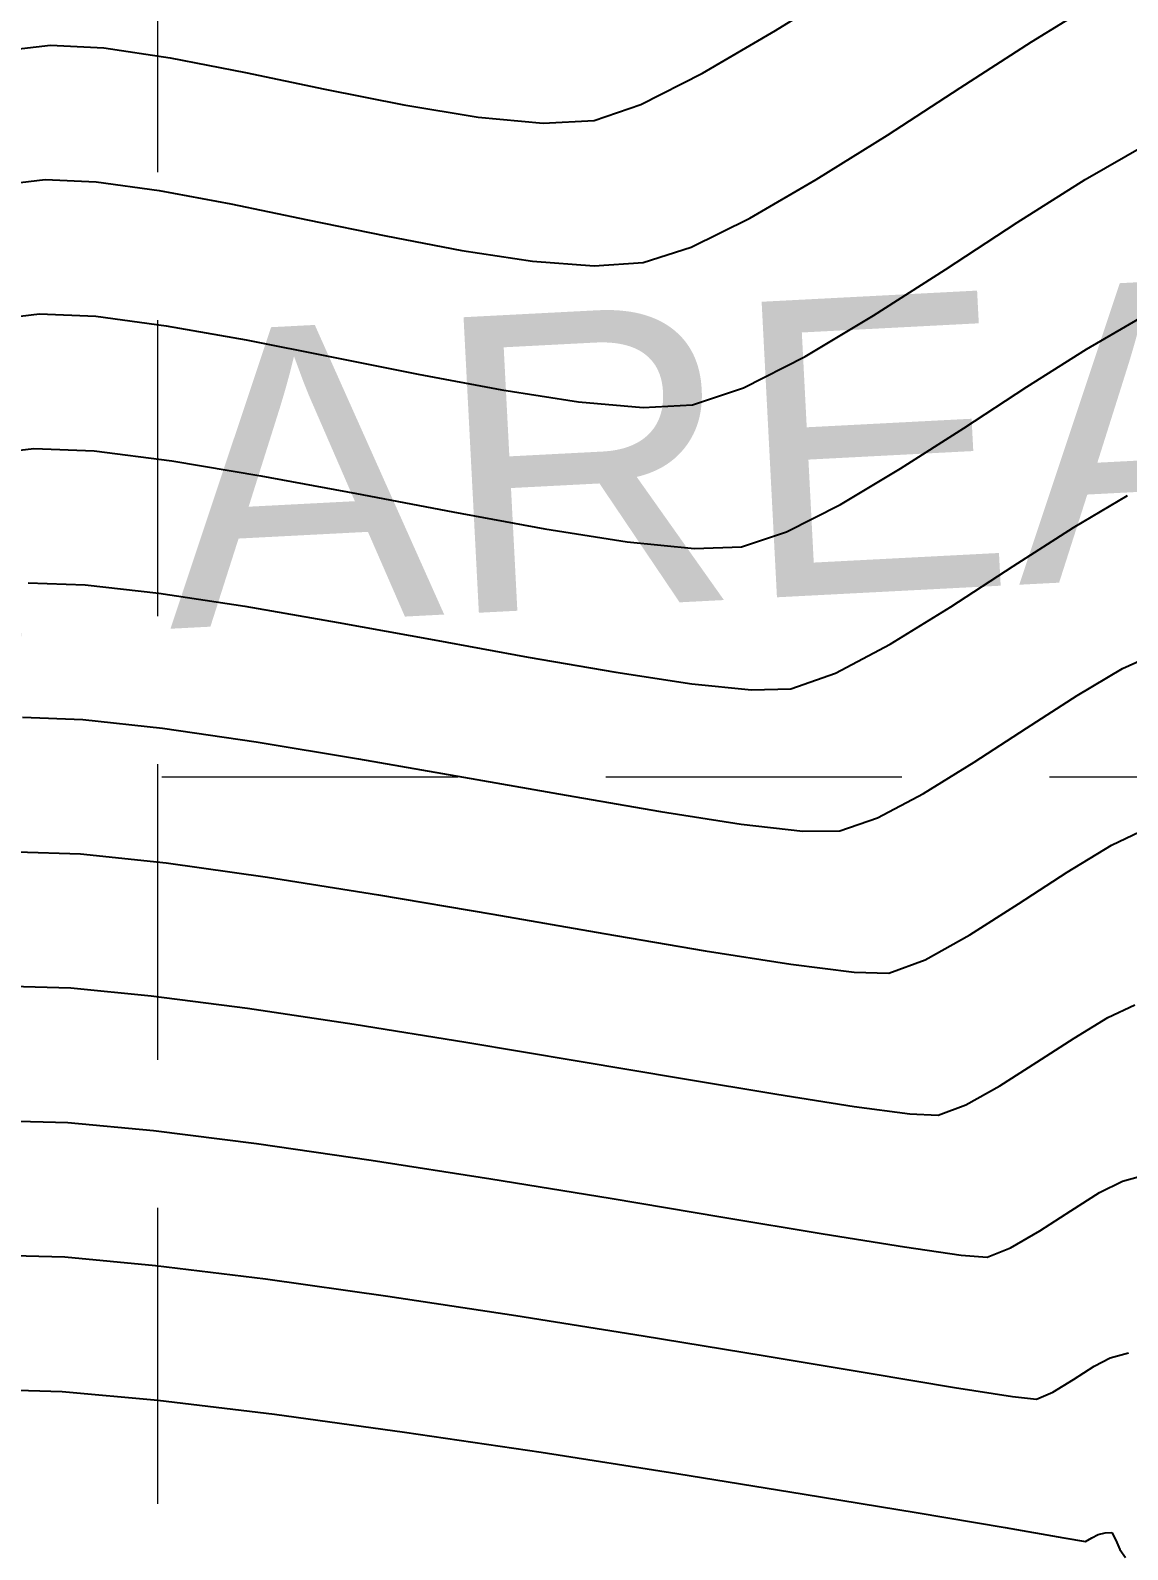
# Model space of a CAD drawing. Header units: inches. Extents: x 2547543 to 2548696, y 7125653 to 7126375.
# Drawn here: x 2547775.81 to 2547790.64, y 7125913.93 to 7125934.46 of the extents above; entities that cross this region are included whole.
import ezdxf

# ---------------------------------------------------------------- set-up
doc = ezdxf.new("R2010")
doc.units = ezdxf.units.IN
doc.header["$MEASUREMENT"] = 0
doc.linetypes.add('HIDDEN', pattern=[0.375, 0.25, -0.125])
for name, color, linetype in [('GRID', 254, 'HIDDEN'), ('V-PROP-SUBD-IDEN-N', 7, 'Continuous'), ('V-TOPO-MAJR-E', 6, 'Continuous'), ('V-TOPO-MINR-E', 14, 'Continuous')]:
    doc.layers.add(name, color=color, linetype=linetype)
doc.styles.get("Standard").update_dxf_attribs({"font": 'ARIAL.TTF'})

msp = doc.modelspace()

# ---------------------------------------------------------------- linework, layer by layer
at = {"layer": 'GRID', "color": 252, "linetype": 'HIDDEN', "lineweight": 0, "ltscale": 16}
for p, q in [((2547777.52313214, 7126356.547205457), (2547777.52313214, 7125726.296813901)), ((2547561.583313602, 7125924.376313471), (2548677.583313586, 7125924.376313471))]:
    msp.add_line(p, q, dxfattribs=at)
at = {"layer": 'V-TOPO-MAJR-E', "color": 35, "extrusion": (0.50887426850894, -0.8608408557041721, 0), "elevation": -4837785.014334953}
msp.add_lwpolyline([(5819442.911452501, 570), (5819443.761957385, 570)], dxfattribs=at)
at = {"layer": 'V-TOPO-MAJR-E', "color": 35, "extrusion": (0.5417835628329046, -0.8405180373103746, 0), "elevation": -4609120.110995392}
msp.add_lwpolyline([(6002172.92443555, 570), (6002173.893431978, 570)], dxfattribs=at)
at = {"layer": 'V-TOPO-MAJR-E', "color": 35, "extrusion": (0.5456451583746691, -0.8380163251048766, 0), "elevation": -4581454.560896396}
msp.add_lwpolyline([(6023315.532058554, 570.0000000000005), (6023316.538158275, 570.0000000000005)], dxfattribs=at)
at = {"layer": 'V-TOPO-MAJR-E', "color": 35}
for points, elevation in [([(2547775.775515884, 7125926.996389013), (2547776.545139528, 7125926.970249013)], 570), ([(2547787.429499777, 7125926.167426704), (2547788.247656172, 7125926.672188068)], 570), ([(2547779.965745507, 7125926.461544945), (2547781.264411, 7125926.224677731)], 570), ([(2547786.689955591, 7125925.775076601), (2547787.429499777, 7125926.167426704)], 570), ([(2547783.717630501, 7125925.78702641), (2547784.744915601, 7125925.631919602)], 570), ([(2547785.55447166, 7125925.549743561), (2547786.082664222, 7125925.563336938)], 570), ([(2547776.272760394, 7125917.884412866), (2547777.49808923, 7125917.770958218)], 565), ([(2547777.49808923, 7125917.770958218), (2547778.982266795, 7125917.588046278)], 565), ([(2547780.635545939, 7125917.355151801), (2547782.368179513, 7125917.091749545)], 565), ([(2547782.368179513, 7125917.091749545), (2547784.090420368, 7125916.817314265)], 565), ([(2547789.080513613, 7125915.998738031), (2547789.404583634, 7125915.961258974)], 565)]:
    msp.add_lwpolyline(points, dxfattribs=dict(at, elevation=elevation))
at = {"layer": 'V-TOPO-MAJR-E', "color": 35, "extrusion": (-0.1126600153949973, -0.9936335949087064, 0), "elevation": -7367592.97730387}
msp.add_lwpolyline([(1728749.325399193, 570.0000000000009), (1728750.329125108, 570.0000000000009)], dxfattribs=at)
at = {"layer": 'V-TOPO-MAJR-E', "color": 35, "extrusion": (-0.1508114134794418, -0.988562551164231, 0), "elevation": -7428658.36574481}
msp.add_lwpolyline([(1443966.365507525, 570), (1443967.540358298, 570)], dxfattribs=at)
at = {"layer": 'V-TOPO-MAJR-E', "color": 35, "extrusion": (-0.1705756327186935, -0.9853445861842532, 0), "elevation": -7456082.240115478}
msp.add_lwpolyline([(1294930.50052633, 570.0000000000005), (1294931.781151128, 570.0000000000005)], dxfattribs=at)
at = {"layer": 'V-TOPO-MAJR-E', "color": 35, "extrusion": (-0.1797903853387999, -0.9837049442488972, 0), "elevation": -7467875.434855794}
msp.add_lwpolyline([(1225092.004835138, 570.0000000000009), (1225093.297742959, 570.0000000000009)], dxfattribs=at)
at = {"layer": 'V-TOPO-MAJR-E', "color": 35, "extrusion": (-0.1711319881727319, -0.9852481122154196, 0), "elevation": -7456812.222487172}
msp.add_lwpolyline([(1290724.051555261, 570.0000000000009), (1290725.250623467, 570.0000000000009)], dxfattribs=at)
at = {"layer": 'V-TOPO-MAJR-E', "color": 35, "extrusion": (-0.1009885873868496, -0.9948875842112056, 0), "elevation": -7346792.119563993}
msp.add_lwpolyline([(1815122.246567942, 570), (1815123.060284055, 570)], dxfattribs=at)
at = {"layer": 'V-TOPO-MAJR-E', "color": 35, "extrusion": (0.3292249912052025, -0.9442515052494936, 0), "elevation": -5889871.088818887}
msp.add_lwpolyline([(4751783.624527937, 570.0000000000009), (4751784.267673714, 570.0000000000009)], dxfattribs=at)
at = {"layer": 'V-TOPO-MAJR-E', "color": 35, "extrusion": (-0.02795949841687726, -0.9996090568058479, 0), "elevation": -7194366.601978672}
msp.add_lwpolyline([(2347542.270082452, 565.0000000000009), (2347543.147158297, 565.0000000000009)], dxfattribs=at)
at = {"layer": 'V-TOPO-MAJR-E', "color": 35, "extrusion": (-0.1394909911518862, -0.9902233401548686, 0), "elevation": -7411642.131175851}
msp.add_lwpolyline([(1528868.906573365, 565), (1528870.576175642, 565)], dxfattribs=at)
at = {"layer": 'V-TOPO-MAJR-E', "color": 35, "extrusion": (-0.161819668940323, -0.9868203457286662, 0), "elevation": -7444281.275339031}
msp.add_lwpolyline([(1361091.676676548, 565.0000000000005), (1361093.320441792, 565.0000000000005)], dxfattribs=at)
at = {"layer": 'V-TOPO-MAJR-E', "color": 35, "extrusion": (0.2687044612569232, -0.9632226702588694, 0), "elevation": -6179241.69200035}
msp.add_lwpolyline([(4368855.035747018, 565), (4368855.290921903, 565)], dxfattribs=at)
at = {"layer": 'V-TOPO-MAJR-E', "color": 35, "extrusion": (-0.1639799460908746, -0.9864636725597319, 0), "elevation": -7447243.575360367}
msp.add_lwpolyline([(1344790.638935387, 565), (1344792.090802302, 565)], dxfattribs=at)
at = {"layer": 'V-TOPO-MAJR-E', "color": 35, "extrusion": (0.5415199660681741, -0.8406878887848472, 0), "elevation": -4610992.366871142}
msp.add_lwpolyline([(6000722.032131385, 565), (6000722.361749202, 565)], dxfattribs=at)
at = {"layer": 'V-TOPO-MAJR-E', "color": 35, "extrusion": (0.458422875925766, -0.888734193574181, 0), "elevation": -5165080.269041693}
msp.add_lwpolyline([(5530991.347353303, 565), (5530991.595173845, 565)], dxfattribs=at)
at = {"layer": 'V-TOPO-MAJR-E', "color": 35, "extrusion": (-0.1632238723704932, -0.9865890570487699, 0), "elevation": -7446210.739830974}
msp.add_lwpolyline([(1350499.261849703, 565.0000000000005), (1350500.4300968, 565.0000000000005)], dxfattribs=at)
at = {"layer": 'V-TOPO-MAJR-E', "color": 35, "extrusion": (0.5269424215279678, -0.849900985053107, 0), "elevation": -4713784.639930125}
msp.add_lwpolyline([(5920316.377250019, 565), (5920316.70458682, 565)], dxfattribs=at)
at = {"layer": 'V-TOPO-MAJR-E', "color": 35, "extrusion": (-0.1561556249658978, -0.9877324641781852, 0), "elevation": -7436350.165109162}
msp.add_lwpolyline([(1403781.327538825, 565), (1403782.120464556, 565)], dxfattribs=at)
at = {"layer": 'V-TOPO-MAJR-E', "color": 35, "extrusion": (-0.3931627976327395, 0.9194688763398127, 0), "elevation": 5550361.931705573}
msp.add_lwpolyline([(-5144258.116007365, 565.0000000000009), (-5144258.359127155, 565.0000000000009)], dxfattribs=at)
at = {"layer": 'V-TOPO-MINR-E', "color": 35, "extrusion": (0.5277224470223043, -0.849416869922414, 0), "elevation": -4708365.149459762}
msp.add_lwpolyline([(5924647.878769379, 574), (5924649.152001953, 574)], dxfattribs=at)
at = {"layer": 'V-TOPO-MINR-E', "color": 35, "extrusion": (0.524680527513222, -0.851299209472467, 0), "elevation": -4729526.788529694}
msp.add_lwpolyline([(5907770.023185803, 573), (5907771.090885477, 573)], dxfattribs=at)
at = {"layer": 'V-TOPO-MINR-E', "color": 35}
for points, elevation in [([(2547784.892526916, 7125933.887988076), (2547785.87842931, 7125934.46403557)], 574), ([(2547775.49571477, 7125934.195230204), (2547776.079106643, 7125934.266351849)], 574), ([(2547776.079106643, 7125934.266351849), (2547776.796804445, 7125934.228877836)], 574), ([(2547776.796804445, 7125934.228877836), (2547777.694460555, 7125934.092944617)], 574), ([(2547788.373432287, 7125933.68591066), (2547789.340189535, 7125934.308446109)], 573), ([(2547784.056626872, 7125933.463183616), (2547784.892526916, 7125933.887988076)], 574), ([(2547780.853894273, 7125933.457835676), (2547781.858099152, 7125933.291511585)], 574), ([(2547783.425128693, 7125933.244999308), (2547784.056626872, 7125933.463183616)], 574), ([(2547782.735620108, 7125933.208451264), (2547783.425128693, 7125933.244999308)], 574), ([(2547786.428412789, 7125932.446564372), (2547787.389342448, 7125933.049222808)], 573), ([(2547789.144024316, 7125931.86540372), (2547790.063955561, 7125932.448785334)], 572), ([(2547778.516805118, 7125932.117769513), (2547779.553124106, 7125931.904040736)], 573), ([(2547779.553124106, 7125931.904040736), (2547780.609647358, 7125931.685460012)], 573), ([(2547784.738005083, 7125931.536063007), (2547785.531136077, 7125931.926117165)], 573), ([(2547787.203504565, 7125930.608519119), (2547788.174700324, 7125931.231842108)], 572), ([(2547775.927311264, 7125930.631370431), (2547776.6893191, 7125930.599402663)], 572), ([(2547776.6893191, 7125930.599402663), (2547777.639897373, 7125930.472249613)], 572), ([(2547790.081023951, 7125930.157219844), (2547790.803712646, 7125930.572368871)], 571), ([(2547777.639897373, 7125930.472249613), (2547778.721664879, 7125930.27952054)], 572), ([(2547781.049242779, 7125929.815771356), (2547782.180290768, 7125929.603969769)], 572), ([(2547782.180290768, 7125929.603969769), (2547783.213003179, 7125929.445029193)], 572), ([(2547784.753896458, 7125929.404168122), (2547785.445581654, 7125929.634263504)], 572), ([(2547783.213003179, 7125929.445029193), (2547784.08999881, 7125929.368558891)], 572), ([(2547784.08999881, 7125929.368558891), (2547784.753896458, 7125929.404168122)], 572), ([(2547777.717217388, 7125928.647506547), (2547778.922333481, 7125928.445203638)], 571), ([(2547786.756553258, 7125928.055994985), (2547787.569272321, 7125928.541288766)], 571), ([(2547781.516220365, 7125927.954745718), (2547782.760681686, 7125927.727542927)], 571), ([(2547786.025646599, 7125927.685798449), (2547786.756553258, 7125928.055994985)], 571), ([(2547785.41828034, 7125927.48375253), (2547786.025646599, 7125927.685798449)], 571), ([(2547784.783866408, 7125927.461570225), (2547785.41828034, 7125927.48375253)], 571), ([(2547776.513422147, 7125925.151591778), (2547777.591125319, 7125925.033665129)], 569), ([(2547777.591125319, 7125925.033665129), (2547778.858010422, 7125924.848576638)], 569), ([(2547785.415059862, 7125923.73674644), (2547786.247973523, 7125923.641310825)], 569), ([(2547790.420384427, 7125923.452228999), (2547790.901627317, 7125923.679390894)], 568), ([(2547775.623720505, 7125923.361407594), (2547776.481106577, 7125923.332911029)], 568), ([(2547788.504695411, 7125922.239653663), (2547789.164202186, 7125922.658979347)], 568), ([(2547782.055580421, 7125922.516780507), (2547783.556209121, 7125922.257592676)], 568), ([(2547787.901199916, 7125921.903035452), (2547788.504695411, 7125922.239653663)], 568), ([(2547786.084967801, 7125921.841563988), (2547786.941408921, 7125921.732875477)], 568), ([(2547786.941408921, 7125921.732875477), (2547787.411431987, 7125921.722505752)], 568), ([(2547787.411431987, 7125921.722505752), (2547787.901199916, 7125921.903035452)], 568), ([(2547775.547822815, 7125921.543916885), (2547776.351008014, 7125921.521328318)], 567), ([(2547777.439996997, 7125921.4159324), (2547778.741903385, 7125921.246280962)], 567), ([(2547790.368896659, 7125921.12028818), (2547790.735645171, 7125921.2934051)], 567), ([(2547789.912879227, 7125920.842433477), (2547790.368896659, 7125921.12028818)], 567), ([(2547781.692922873, 7125920.788418835), (2547783.196263217, 7125920.537311806)], 567), ([(2547783.196263217, 7125920.537311806), (2547784.62097546, 7125920.296156571)], 567), ([(2547784.62097546, 7125920.296156571), (2547785.894173224, 7125920.083504961)], 567), ([(2547788.075815869, 7125919.80209016), (2547788.449061194, 7125919.939669332)], 567), ([(2547775.471925125, 7125919.726426176), (2547776.312094886, 7125919.702878873)], 566), ([(2547787.694479805, 7125919.817919926), (2547788.075815869, 7125919.80209016)], 567), ([(2547790.25862193, 7125918.754657323), (2547790.569663025, 7125918.907419305)], 566), ([(2547786.519605965, 7125918.198380272), (2547787.620218474, 7125918.020236304)], 566), ([(2547787.620218474, 7125918.020236304), (2547788.387517777, 7125917.908329806)], 566), ([(2547776.233415344, 7125916.066002856), (2547777.527525004, 7125915.948689525)], 564), ([(2547779.104018563, 7125915.759396815), (2547780.864455855, 7125915.518016773)], 564), ([(2547782.710396714, 7125915.244441452), (2547784.543400975, 7125914.958562898)], 564), ([(2547784.543400975, 7125914.958562898), (2547786.265028472, 7125914.680273162)], 564), ([(2547786.265028472, 7125914.680273162), (2547787.77683904, 7125914.429464293)], 564), ([(2547787.77683904, 7125914.429464293), (2547788.980392514, 7125914.22602834)], 564), ([(2547790.15376342, 7125914.087038249), (2547790.237698732, 7125914.135447716)], 564), ([(2547790.237698732, 7125914.135447716), (2547790.333180318, 7125914.153899799)], 564), ([(2547790.424653321, 7125914.159944174), (2547790.476180833, 7125914.054794194)], 564), ([(2547790.068967517, 7125914.040843382), (2547790.15376342, 7125914.087038249)], 564)]:
    msp.add_lwpolyline(points, dxfattribs=dict(at, elevation=elevation))
at = {"layer": 'V-TOPO-MINR-E', "color": 35, "extrusion": (-0.1912760158451112, -0.9815362885611622, 0), "elevation": -7481691.668775773}
msp.add_lwpolyline([(1137715.979826436, 574.0000000000009), (1137717.015229797, 574.0000000000009)], dxfattribs=at)
at = {"layer": 'V-TOPO-MINR-E', "color": 35, "extrusion": (-0.2040886670827079, -0.9789524074072262, 0), "elevation": -7495922.902531924}
msp.add_lwpolyline([(1039831.752097219, 574.0000000000009), (1039832.848766862, 574.0000000000009)], dxfattribs=at)
at = {"layer": 'V-TOPO-MINR-E', "color": 35, "extrusion": (-0.1955264462391396, -0.9806984290907643, 0), "elevation": -7486550.284062833}
msp.add_lwpolyline([(1105295.145323586, 574), (1105296.235934447, 574)], dxfattribs=at)
at = {"layer": 'V-TOPO-MINR-E', "color": 35, "extrusion": (-0.543205475053893, 0.8395997926818911, 0), "elevation": 4598959.851628426}
msp.add_lwpolyline([(-6009967.61109477, 573.0000000000009), (-6009968.78318872, 573.0000000000009)], dxfattribs=at)
at = {"layer": 'V-TOPO-MINR-E', "color": 35, "extrusion": (-0.09423219233377772, -0.9955502468122692, 0), "elevation": -7334307.717209035}
msp.add_lwpolyline([(1864952.541171043, 574.0000000000009), (1864953.422614204, 574.0000000000009)], dxfattribs=at)
at = {"layer": 'V-TOPO-MINR-E', "color": 35, "extrusion": (0.4981131259211206, -0.8671120537653078, 0), "elevation": -4909894.247711425}
msp.add_lwpolyline([(5758739.962086561, 572.0000000000009), (5758740.911234386, 572.0000000000009)], dxfattribs=at)
at = {"layer": 'V-TOPO-MINR-E', "color": 35, "extrusion": (0.1213515079443052, -0.9926095967295719, 0), "elevation": -6764092.474492509}
msp.add_lwpolyline([(3393688.909901712, 573.0000000000009), (3393689.559281074, 573.0000000000009)], dxfattribs=at)
at = {"layer": 'V-TOPO-MINR-E', "color": 35, "extrusion": (-0.04420156802851034, -0.9990226330688514, 0), "elevation": -7231583.492459271}
msp.add_lwpolyline([(2230308.503290537, 573), (2230309.195191846, 573)], dxfattribs=at)
at = {"layer": 'V-TOPO-MINR-E', "color": 35, "extrusion": (-0.138893814316277, -0.9903072797595077, 0), "elevation": -7410733.17201105}
msp.add_lwpolyline([(1533333.873564979, 573.0000000000005), (1533334.735590244, 573.0000000000005)], dxfattribs=at)
at = {"layer": 'V-TOPO-MINR-E', "color": 35, "extrusion": (0.501737360503785, -0.8650200119504142, 0), "elevation": -4885754.532365758}
msp.add_lwpolyline([(5779231.746330099, 573), (5779232.78362022, 573)], dxfattribs=at)
at = {"layer": 'V-TOPO-MINR-E', "color": 35, "extrusion": (-0.1834523006465801, -0.9830286127003003, 0), "elevation": -7472390.994373311}
msp.add_lwpolyline([(1197269.554161154, 573.0000000000009), (1197270.539586391, 573.0000000000009)], dxfattribs=at)
at = {"layer": 'V-TOPO-MINR-E', "color": 35, "extrusion": (-0.5471119443702976, 0.8370594485025257, 0), "elevation": 4570902.724888733}
msp.add_lwpolyline([(-6031332.25611808, 572), (-6031333.414129009, 572)], dxfattribs=at)
at = {"layer": 'V-TOPO-MINR-E', "color": 35, "extrusion": (-0.186443881236404, -0.9824656121969387, 0), "elevation": -7476000.941230543}
msp.add_lwpolyline([(1174520.475538047, 573.0000000000005), (1174521.523222547, 573.0000000000005)], dxfattribs=at)
at = {"layer": 'V-TOPO-MINR-E', "color": 35, "extrusion": (-0.1491366116522151, -0.988816601329537, 0), "elevation": -7426206.878237589}
msp.add_lwpolyline([(1456551.503864404, 573), (1456552.469353063, 573)], dxfattribs=at)
at = {"layer": 'V-TOPO-MINR-E', "color": 35, "extrusion": (-0.3100396065667017, 0.9507236414226612, 0), "elevation": 5984877.400706656}
msp.add_lwpolyline([(-4631559.511435386, 573), (-4631560.1935395, 573)], dxfattribs=at)
at = {"layer": 'V-TOPO-MINR-E', "color": 35, "extrusion": (-0.07728733103588258, -0.9970088607737396, 0), "elevation": -7301528.010085964}
msp.add_lwpolyline([(1989417.60630893, 573.0000000000009), (1989418.441461904, 573.0000000000009)], dxfattribs=at)
at = {"layer": 'V-TOPO-MINR-E', "color": 35, "extrusion": (0.06469259204160265, -0.9979052402582816, 0), "elevation": -6946181.453809806}
msp.add_lwpolyline([(3003441.397471781, 573), (3003442.062069046, 573)], dxfattribs=at)
at = {"layer": 'V-TOPO-MINR-E', "color": 35, "extrusion": (0.1180180034964875, -0.993011455548577, 0), "elevation": -6775447.320097654}
msp.add_lwpolyline([(3370958.144424257, 572.0000000000005), (3370958.788159787, 572.0000000000005)], dxfattribs=at)
at = {"layer": 'V-TOPO-MINR-E', "color": 35, "extrusion": (0.5126787413044888, -0.8585805193541519, 0), "elevation": -4811988.866139593}
msp.add_lwpolyline([(5840792.51739131, 572.0000000000009), (5840793.595387524, 572.0000000000009)], dxfattribs=at)
at = {"layer": 'V-TOPO-MINR-E', "color": 35, "extrusion": (-0.1941409983237417, -0.9809736351043595, 0), "elevation": -7484978.034333495}
msp.add_lwpolyline([(1115868.535581638, 572.0000000000009), (1115869.713570009, 572.0000000000009)], dxfattribs=at)
at = {"layer": 'V-TOPO-MINR-E', "color": 35, "extrusion": (0.5355489518048796, -0.844504186029113, 0), "elevation": -4653411.539812008}
msp.add_lwpolyline([(5967902.858358329, 571), (5967903.814882047, 571)], dxfattribs=at)
at = {"layer": 'V-TOPO-MINR-E', "color": 35, "extrusion": (-0.1966412805743139, -0.9804755003436312, 0), "elevation": -7487798.529678088}
msp.add_lwpolyline([(1096783.739425576, 572), (1096784.934766371, 572)], dxfattribs=at)
at = {"layer": 'V-TOPO-MINR-E', "color": 35, "extrusion": (0.4518390113026869, -0.8920994943754931, 0), "elevation": -5205849.366938825}
msp.add_lwpolyline([(5492651.108338772, 572), (5492652.041392056, 572)], dxfattribs=at)
at = {"layer": 'V-TOPO-MINR-E', "color": 35, "extrusion": (0.5471119445407309, -0.8370594483911284, 0), "elevation": -4570900.794319682}
msp.add_lwpolyline([(6031331.291537823, 571), (6031332.308383014, 571)], dxfattribs=at)
at = {"layer": 'V-TOPO-MINR-E', "color": 35, "extrusion": (-0.5401337849765262, 0.8415791669991194, 0), "elevation": 4620886.862765848}
msp.add_lwpolyline([(-5993119.694717469, 571), (-5993120.70805466, 571)], dxfattribs=at)
at = {"layer": 'V-TOPO-MINR-E', "color": 35, "extrusion": (0.1200284240745737, -0.9927704555506144, 0), "elevation": -6768606.074436194}
msp.add_lwpolyline([(3384669.90982774, 571.0000000000009), (3384670.598246287, 571.0000000000009)], dxfattribs=at)
at = {"layer": 'V-TOPO-MINR-E', "color": 35, "extrusion": (-0.04069714979482699, -0.999171527816209, 0), "elevation": -7223712.395542373}
msp.add_lwpolyline([(2255660.097624407, 571.0000000000005), (2255660.916415018, 571.0000000000005)], dxfattribs=at)
at = {"layer": 'V-TOPO-MINR-E', "color": 35, "extrusion": (-0.1259823530451914, -0.9920324826945924, 0), "elevation": -7390127.719541593}
msp.add_lwpolyline([(1629735.939414023, 571), (1629736.995520114, 571)], dxfattribs=at)
at = {"layer": 'V-TOPO-MINR-E', "color": 35, "extrusion": (-0.1836494488017955, -0.9829918005531871, 0), "elevation": -7472627.427719275}
msp.add_lwpolyline([(1195772.959113364, 571.0000000000009), (1195774.271826148, 571.0000000000009)], dxfattribs=at)
at = {"layer": 'V-TOPO-MINR-E', "color": 35, "extrusion": (-0.1879068155881237, -0.9821868603557731, 0), "elevation": -7477738.316520383}
msp.add_lwpolyline([(1163385.771060754, 571), (1163387.098202292, 571)], dxfattribs=at)
at = {"layer": 'V-TOPO-MINR-E', "color": 35, "extrusion": (-0.1548988510133159, -0.9879303345655273, 0), "elevation": -7434568.786222382}
msp.add_lwpolyline([(1413233.857760212, 571), (1413234.984628055, 571)], dxfattribs=at)
at = {"layer": 'V-TOPO-MINR-E', "color": 35, "extrusion": (-0.09996967648797331, -0.9949904842675079, 0), "elevation": -7344931.236446996}
msp.add_lwpolyline([(1822644.038399691, 571), (1822644.952898685, 571)], dxfattribs=at)
at = {"layer": 'V-TOPO-MINR-E', "color": 35, "extrusion": (0.4155911874834733, -0.9095515185442091, 0), "elevation": -5422557.358549527}
msp.add_lwpolyline([(5278818.76008912, 569.0000000000009), (5278819.309906894, 569.0000000000009)], dxfattribs=at)
at = {"layer": 'V-TOPO-MINR-E', "color": 35, "extrusion": (0.5088742696957208, -0.860840855002623, 0), "elevation": -4837783.025717372}
msp.add_lwpolyline([(5819441.80326247, 569.0000000000009), (5819442.516659934, 569.0000000000009)], dxfattribs=at)
at = {"layer": 'V-TOPO-MINR-E', "color": 35, "extrusion": (0.5417835620588864, -0.8405180378092935, 0), "elevation": -4609118.180522693}
msp.add_lwpolyline([(6002171.885782166, 569), (6002172.698569497, 569)], dxfattribs=at)
at = {"layer": 'V-TOPO-MINR-E', "color": 35, "extrusion": (-0.03353530780297263, -0.9994375333809311, 0), "elevation": -7207357.526154823}
msp.add_lwpolyline([(2307372.566578977, 569.0000000000005), (2307373.380840925, 569.0000000000005)], dxfattribs=at)
at = {"layer": 'V-TOPO-MINR-E', "color": 35, "extrusion": (-0.5456451582246733, 0.8380163252025412, 0), "elevation": 4581452.630754447}
msp.add_lwpolyline([(-6023314.650123175, 569), (-6023315.494032484, 569)], dxfattribs=at)
at = {"layer": 'V-TOPO-MINR-E', "color": 35, "extrusion": (-0.1634031802134698, -0.9865593751498815, 0), "elevation": -7446463.13385633}
msp.add_lwpolyline([(1349136.33595923, 569.0000000000009), (1349137.736128123, 569.0000000000009)], dxfattribs=at)
at = {"layer": 'V-TOPO-MINR-E', "color": 35, "extrusion": (-0.1726125713482841, -0.9849897970093566, 0), "elevation": -7458741.943091905}
msp.add_lwpolyline([(1279513.368936763, 569), (1279514.811689885, 569)], dxfattribs=at)
at = {"layer": 'V-TOPO-MINR-E', "color": 35, "extrusion": (-0.1746213466179379, -0.9846356611992774, 0), "elevation": -7461336.318884312}
msp.add_lwpolyline([(1264298.170318273, 569), (1264299.578074696, 569)], dxfattribs=at)
at = {"layer": 'V-TOPO-MINR-E', "color": 35, "extrusion": (0.5250632240662984, -0.8510632236990999, 0), "elevation": -4726862.261806447}
msp.add_lwpolyline([(5909889.272155778, 569), (5909890.078516295, 569)], dxfattribs=at)
at = {"layer": 'V-TOPO-MINR-E', "color": 35, "extrusion": (-0.1692149059934849, -0.985579177737444, 0), "elevation": -7454285.30838055}
msp.add_lwpolyline([(1305229.339190561, 569), (1305230.634307166, 569)], dxfattribs=at)
at = {"layer": 'V-TOPO-MINR-E', "color": 35, "extrusion": (0.4686588591124556, -0.8833792355355721, 0), "elevation": -5100850.068197602}
msp.add_lwpolyline([(5590289.68675155, 569.0000000000009), (5590290.388969118, 569.0000000000009)], dxfattribs=at)
at = {"layer": 'V-TOPO-MINR-E', "color": 35, "extrusion": (-0.1529570655596486, -0.9882328349611651, 0), "elevation": -7431773.59684522}
msp.add_lwpolyline([(1427843.71438411, 569), (1427844.819422735, 569)], dxfattribs=at)
at = {"layer": 'V-TOPO-MINR-E', "color": 35, "extrusion": (0.3292249913523418, -0.9442515051981916, 0), "elevation": -5889869.05599134}
msp.add_lwpolyline([(4751783.620542404, 569.0000000000005), (4751784.160008521, 569.0000000000005)], dxfattribs=at)
at = {"layer": 'V-TOPO-MINR-E', "color": 35, "extrusion": (0.003226994595476112, -0.9999947932393852, 0), "elevation": -7117664.845879626}
msp.add_lwpolyline([(2570768.299338717, 569), (2570768.798415898, 569)], dxfattribs=at)
at = {"layer": 'V-TOPO-MINR-E', "color": 35, "extrusion": (0.5203279479329115, -0.8539665254563116, 0), "elevation": -4759613.529965886}
msp.add_lwpolyline([(5883544.159204711, 568.0000000000005), (5883544.859911889, 568.0000000000005)], dxfattribs=at)
at = {"layer": 'V-TOPO-MINR-E', "color": 35, "extrusion": (-0.1054676282687475, -0.9944227367610645, 0), "elevation": -7354888.125484118}
msp.add_lwpolyline([(1782012.627850424, 568), (1782013.792067023, 568)], dxfattribs=at)
at = {"layer": 'V-TOPO-MINR-E', "color": 35, "extrusion": (-0.1392786498662752, -0.9902532290739715, 0), "elevation": -7411319.498654051}
msp.add_lwpolyline([(1530456.070057095, 568), (1530457.45577983, 568)], dxfattribs=at)
at = {"layer": 'V-TOPO-MINR-E', "color": 35, "extrusion": (-0.1573498417359049, -0.9875429242851603, 0), "elevation": -7438047.478726085}
msp.add_lwpolyline([(1394778.276034731, 568.0000000000009), (1394779.795831898, 568.0000000000009)], dxfattribs=at)
at = {"layer": 'V-TOPO-MINR-E', "color": 35, "extrusion": (0.545955855648671, -0.8378139433567143, 0), "elevation": -4579216.949820035}
msp.add_lwpolyline([(6025012.489071066, 568.0000000000009), (6025013.274211695, 568.0000000000009)], dxfattribs=at)
at = {"layer": 'V-TOPO-MINR-E', "color": 35, "extrusion": (-0.166836959009862, -0.9859844973975715, 0), "elevation": -7451113.341574801}
msp.add_lwpolyline([(1323204.801098579, 568.0000000000009), (1323206.366710452, 568.0000000000009)], dxfattribs=at)
at = {"layer": 'V-TOPO-MINR-E', "color": 35, "extrusion": (-0.1675264068752733, -0.9858675889790983, 0), "elevation": -7452036.820013002}
msp.add_lwpolyline([(1317997.080313442, 568), (1317998.471721328, 568)], dxfattribs=at)
at = {"layer": 'V-TOPO-MINR-E', "color": 35, "extrusion": (-0.1561662915017743, -0.987730777792503, 0), "elevation": -7436370.62748583}
msp.add_lwpolyline([(1403696.772438873, 568), (1403697.94382562, 568)], dxfattribs=at)
at = {"layer": 'V-TOPO-MINR-E', "color": 35, "extrusion": (-0.09633314803375122, -0.9953491470785051, 0), "elevation": -7338215.224781051}
msp.add_lwpolyline([(1849464.565131598, 567.0000000000009), (1849465.659208975, 567.0000000000009)], dxfattribs=at)
at = {"layer": 'V-TOPO-MINR-E', "color": 35, "extrusion": (-0.1477128926527754, -0.9890302833301667, 0), "elevation": -7424091.677003518}
msp.add_lwpolyline([(1467239.890863249, 567.0000000000009), (1467241.348793753, 567.0000000000009)], dxfattribs=at)
at = {"layer": 'V-TOPO-MINR-E', "color": 35, "extrusion": (-0.1586627552382161, -0.9873328365349843, 0), "elevation": -7439893.64809781}
msp.add_lwpolyline([(1384888.771402522, 567), (1384890.299845631, 567)], dxfattribs=at)
at = {"layer": 'V-TOPO-MINR-E', "color": 35, "extrusion": (-0.5459558549057056, 0.8378139438408627, 0), "elevation": 4579215.024490885}
msp.add_lwpolyline([(-6025011.522163719, 567.0000000000009), (-6025012.120508472, 567.0000000000009)], dxfattribs=at)
at = {"layer": 'V-TOPO-MINR-E', "color": 35, "extrusion": (0.5365471815162776, -0.8438703229803374, 0), "elevation": -4646343.619290688}
msp.add_lwpolyline([(5973395.846485678, 567.0000000000009), (5973396.442075929, 567.0000000000009)], dxfattribs=at)
at = {"layer": 'V-TOPO-MINR-E', "color": 35, "extrusion": (-0.1559594928312575, -0.9877634517412643, 0), "elevation": -7436074.814413149}
msp.add_lwpolyline([(1405254.906946742, 567), (1405255.968736288, 567)], dxfattribs=at)
at = {"layer": 'V-TOPO-MINR-E', "color": 35, "extrusion": (0.4871272724987526, -0.8733309913131024, 0), "elevation": -4982189.486834215}
msp.add_lwpolyline([(5696292.556130283, 567), (5696293.08275252, 567)], dxfattribs=at)
at = {"layer": 'V-TOPO-MINR-E', "color": 35, "extrusion": (-0.1318884284008973, -0.9912645673350489, 0), "elevation": -7399695.540098737}
msp.add_lwpolyline([(1585704.542801531, 567.0000000000009), (1585705.300933819, 567.0000000000009)], dxfattribs=at)
at = {"layer": 'V-TOPO-MINR-E', "color": 35, "extrusion": (-0.09412884317498088, -0.995560023746705, 0), "elevation": -7334100.025541317}
msp.add_lwpolyline([(1865709.667580686, 566), (1865710.830031472, 566)], dxfattribs=at)
at = {"layer": 'V-TOPO-MINR-E', "color": 35, "extrusion": (-0.1255358731257513, -0.992089080959243, 0), "elevation": -7389384.489613221}
msp.add_lwpolyline([(1633063.670101513, 566), (1633065.074315317, 566)], dxfattribs=at)
at = {"layer": 'V-TOPO-MINR-E', "color": 35, "extrusion": (-0.1433239711306215, -0.989675825358662, 0), "elevation": -7417507.964771125}
msp.add_lwpolyline([(1500160.079738775, 566.0000000000009), (1500161.643500028, 566.0000000000009)], dxfattribs=at)
at = {"layer": 'V-TOPO-MINR-E', "color": 35, "extrusion": (-0.1541996574705773, -0.9880397085319783, 0), "elevation": -7433557.98907718}
msp.add_lwpolyline([(1418493.91507282, 566), (1418495.555517125, 566)], dxfattribs=at)
at = {"layer": 'V-TOPO-MINR-E', "color": 35, "extrusion": (-0.1608166736454324, -0.9869842944432392, 0), "elevation": -7442895.908741259}
msp.add_lwpolyline([(1368654.269579303, 566.0000000000009), (1368655.903574296, 566.0000000000009)], dxfattribs=at)
at = {"layer": 'V-TOPO-MINR-E', "color": 35, "extrusion": (0.2763962758222065, -0.961043754837216, 0), "elevation": -6144120.038421967}
msp.add_lwpolyline([(4418115.663429547, 566.0000000000009), (4418116.019755494, 566.0000000000009)], dxfattribs=at)
at = {"layer": 'V-TOPO-MINR-E', "color": 35, "extrusion": (-0.1642035301894389, -0.9864264801156375, 0), "elevation": -7447549.946911957}
msp.add_lwpolyline([(1343100.249049875, 566.0000000000009), (1343101.793337856, 566.0000000000009)], dxfattribs=at)
at = {"layer": 'V-TOPO-MINR-E', "color": 35, "extrusion": (-0.531877797073857, 0.8468211198239338, 0), "elevation": 4679265.429431222}
msp.add_lwpolyline([(-5947640.107812043, 566.0000000000009), (-5947640.569237153, 566.0000000000009)], dxfattribs=at)
at = {"layer": 'V-TOPO-MINR-E', "color": 35, "extrusion": (-0.1643498266881431, -0.9864021160092762, 0), "elevation": -7447749.062326942}
msp.add_lwpolyline([(1341997.221913615, 566.0000000000009), (1341998.593181551, 566.0000000000009)], dxfattribs=at)
at = {"layer": 'V-TOPO-MINR-E', "color": 35, "extrusion": (0.544712777379445, -0.8386226744845211, 0), "elevation": -4588143.143263165}
msp.add_lwpolyline([(6018212.716929803, 566.0000000000005), (6018213.215569203, 566.0000000000005)], dxfattribs=at)
at = {"layer": 'V-TOPO-MINR-E', "color": 35, "extrusion": (0.5069853576581017, -0.8619546665111145, 0), "elevation": -4850526.532696185}
msp.add_lwpolyline([(5808814.755495246, 566), (5808815.211805132, 566)], dxfattribs=at)
at = {"layer": 'V-TOPO-MINR-E', "color": 35, "extrusion": (-0.3666366806113379, 0.9303641998864208, 0), "elevation": 5695586.081834721}
msp.add_lwpolyline([(-4982994.311201715, 566.0000000000009), (-4982994.651056696, 566.0000000000009)], dxfattribs=at)
at = {"layer": 'V-TOPO-MINR-E', "color": 35, "extrusion": (-0.07536374783171053, -0.9971561088980795, 0), "elevation": -7297663.455362746}
msp.add_lwpolyline([(2003506.874480101, 566.0000000000009), (2003507.228167925, 566.0000000000009)], dxfattribs=at)
at = {"layer": 'V-TOPO-MINR-E', "color": 35, "extrusion": (-0.02784674976763693, -0.999612204070848, 0), "elevation": -7194099.951996833}
msp.add_lwpolyline([(2348353.700968567, 564.0000000000009), (2348354.61460847, 564.0000000000009)], dxfattribs=at)
at = {"layer": 'V-TOPO-MINR-E', "color": 35, "extrusion": (-0.1192156769407546, -0.9928683811923702, 0), "elevation": -7378831.655126597}
msp.add_lwpolyline([(1680086.855746111, 564), (1680088.443563377, 564)], dxfattribs=at)
at = {"layer": 'V-TOPO-MINR-E', "color": 35, "extrusion": (-0.1466024619596647, -0.9891954903593957, 0), "elevation": -7422434.442367183}
msp.add_lwpolyline([(1475576.582885857, 564.0000000000009), (1475578.448989046, 564.0000000000009)], dxfattribs=at)
at = {"layer": 'V-TOPO-MINR-E', "color": 35, "extrusion": (-0.1684435383988364, -0.9857113037658033, 0), "elevation": -7453252.793212558}
msp.add_lwpolyline([(1311070.191024033, 564), (1311070.999431333, 564)], dxfattribs=at)
at = {"layer": 'V-TOPO-MINR-E', "color": 35, "extrusion": (0.06593444803623608, -0.9978239566988543, 0), "elevation": -6942420.706810364}
msp.add_lwpolyline([(3012089.447584064, 564), (3012089.53925655, 564)], dxfattribs=at)
at = {"layer": 'V-TOPO-MINR-E', "color": 35, "extrusion": (-0.165695365954792, -0.9861769849784103, 0), "elevation": -7449569.431867807}
msp.add_lwpolyline([(1331840.698004644, 564.0000000000009), (1331840.993812388, 564.0000000000009)], dxfattribs=at)
at = {"layer": 'V-TOPO-MINR-E', "color": 35, "extrusion": (0.9142748811405508, 0.4050943614954818, 0), "elevation": 5216048.438879792}
msp.add_lwpolyline([(5482948.669291998, 564.0000000000005), (5482948.531748695, 564.0000000000005)], dxfattribs=at)
at = {"layer": 'V-TOPO-MINR-E', "color": 35, "extrusion": (0.8131660643365771, 0.5820317446766643, 0), "elevation": 6219284.916114129}
msp.add_lwpolyline([(4311656.416128349, 564), (4311656.287659432, 564)], dxfattribs=at)

# ---------------------------------------------------------------- texts
at = {"layer": 'V-PROP-SUBD-IDEN-N'}
msp.add_text('OPEN SPACE/COMMON AREA ', height=4, rotation=2.967887763375186, dxfattribs=at).set_placement((2547712.272549716, 7125922.984160366))

doc.saveas('drawing.dxf')
